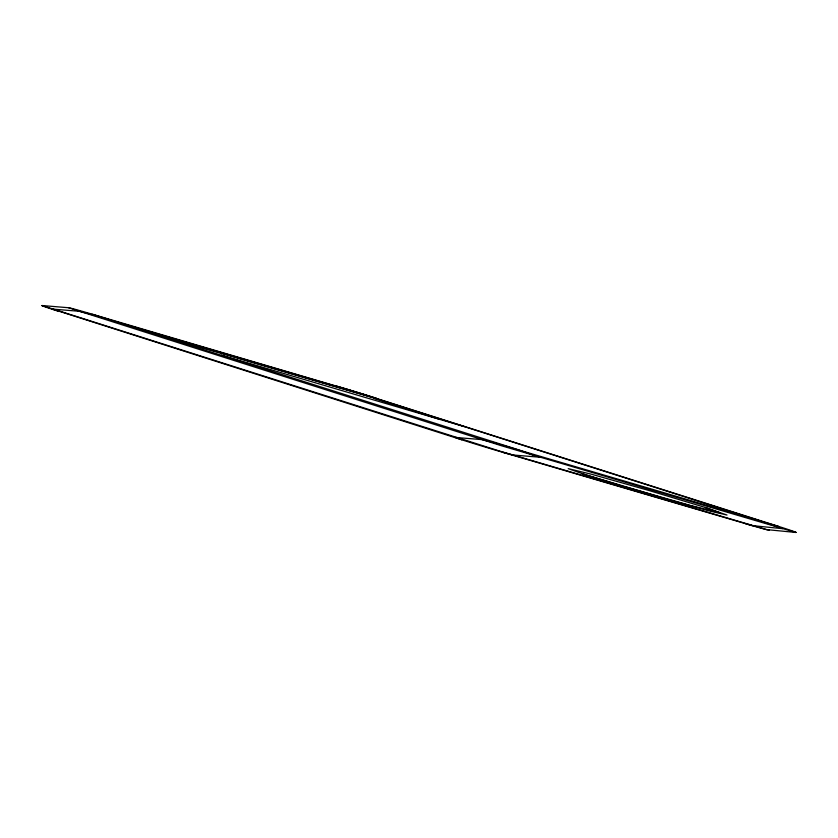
<?xml version="1.0" encoding="UTF-8"?>
<svg xmlns="http://www.w3.org/2000/svg" width="838" height="838" viewBox="0 0 838 838"><rect width="100%" height="100%" fill="white"/><g stroke="black" fill="none" stroke-linecap="round" stroke-linejoin="round"><path stroke-width="1.26" d="M41.963 305.535A42.759 0.817 16.9 0 1 42.089 305.535L68.653 307.745A42.759 0.817 16.9 0 1 92.369 314.25L347.959 389.544L760.789 521.058L782.577 528.673L752.084 525.583L502.601 452.269A42.759 0.817 16.9 0 1 461.874 439.814L52.27 309.065L79.002 311.265L90.137 314.072L362.425 393.975L778.911 526.515A42.759 0.817 16.9 0 1 796.069 532.392M156.088 334.341L377.341 398.878L134.31 327.396M42.036 305.535L499.72 451.095L766.749 529.606L795.911 532.465A42.759 0.817 16.9 0 0 796.037 532.465M795.911 532.465L501.627 445.806L68.59 307.756M502.601 452.269L512.636 454.971L539.557 457.192L515.328 448.801L92.369 314.25M221.4 355.144L464.43 426.626M625.682 486.941L690.386 505.471L719.737 512.73L705.481 507.545M625.148 486.941L585.94 474.926L568.206 468.641L591.471 474.235L648.706 490.429L703.773 507.011L727.007 515.035L709.22 510.908L669.038 499.752L582.473 473.816M778.911 526.515L492.922 442.401L481.787 439.604L455.055 437.405L461.874 439.814M374.816 398.668L440.128 419.482M59.089 311.485A42.759 0.817 16.9 0 1 41.931 305.608M335.399 385.731A42.759 0.817 16.9 0 1 376.126 398.186M769.347 530.255A42.759 0.817 16.9 0 1 745.631 523.75"/></g></svg>
